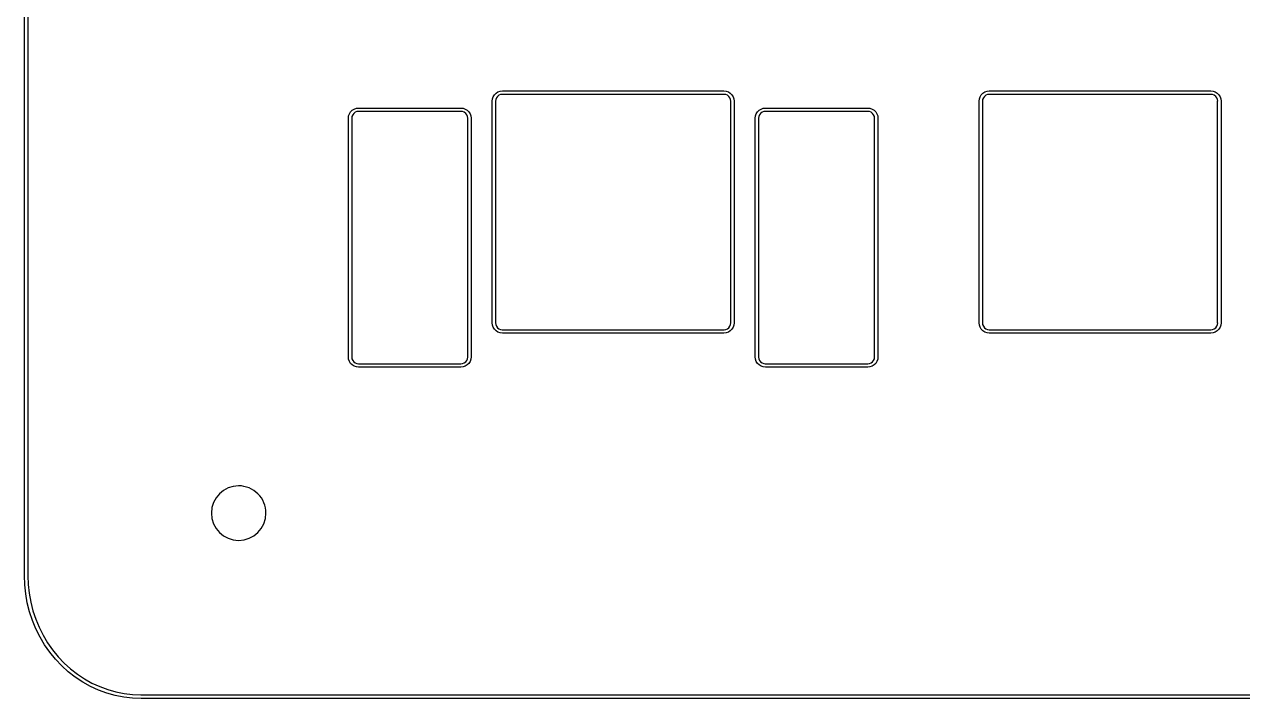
# Model space of a CAD drawing. Extents: x 2234239 to 5585253, y 1106376 to 5225214.
# Drawn here: x 2234239 to 4125895, y 1106376 to 2152671 of the extents above; entities that cross this region are included whole.
import ezdxf

# ---------------------------------------------------------------- set-up
doc = ezdxf.new("R2010")
doc.units = 0
doc.layers.get('0').update_dxf_attribs({"linetype": 'CONTINUOUS'})

msp = doc.modelspace()

# ---------------------------------------------------------------- linework, layer by layer
at = {"color": 7}
for p, q in [((2234238.991524, 1297370.529299), (2234238.991524, 5034219.362872)), ((2239859.249584, 5034219.362872), (2239859.249584, 1297370.529299)), ((2962191.566871, 2040284.724312), (2964095.774935, 2043294.891762)), ((2964095.774935, 2043294.891762), (2966609.054412, 2045815.050412)), ((2966609.054412, 2045815.050412), (2969626.101035, 2047775.085612)), ((2969626.101035, 2047775.085612), (2972958.266708, 2048895.067928)), ((2973749.371628, 2043714.785912), (2971159.098328, 2042664.918245)), ((2972958.266708, 2048895.067928), (2976500.511749, 2049315.226662)), ((2976290.432382, 2044064.829995), (2973749.371628, 2043714.785912)), ((2976500.511749, 2043994.979928), (2976290.432382, 2044064.829995)), ((2976500.511749, 2049315.226662), (3320460.230985, 2049315.226662)), ((3320460.230985, 2043994.979928), (2976500.511749, 2043994.979928)), ((3320460.230985, 2049315.226662), (3324009.355198, 2048895.067928)), ((3320670.310351, 2044064.829995), (3320460.230985, 2043994.979928)), ((3323211.371105, 2043714.785912), (3320670.310351, 2044064.829995)), ((3325808.523578, 2042664.918245), (3323211.371105, 2043714.785912)), ((3324009.355198, 2048895.067928), (3327341.520871, 2047775.085612)), ((3327341.520871, 2047775.085612), (3330358.832078, 2045815.050412)), ((3330358.832078, 2045815.050412), (3332872.111555, 2043294.891762)), ((3332872.111555, 2043294.891762), (3334776.055035, 2040284.724312)), ((3718239.161892, 2040284.724312), (3720143.369956, 2043294.891762)), ((3720143.369956, 2043294.891762), (3722656.649432, 2045815.050412)), ((3722656.649432, 2045815.050412), (3725673.696056, 2047775.085612)), ((3725673.696056, 2047775.085612), (3729005.861729, 2048895.067928)), ((3729796.966649, 2043714.785912), (3727206.957933, 2042664.918245)), ((3729005.861729, 2048895.067928), (3732548.106769, 2049315.226662)), ((3732338.027402, 2044064.829995), (3729796.966649, 2043714.785912)), ((3732548.106769, 2043994.979928), (3732338.027402, 2044064.829995)), ((3732548.106769, 2049315.226662), (4076507.826005, 2049315.226662)), ((4076507.826005, 2043994.979928), (3732548.106769, 2043994.979928)), ((4076507.826005, 2049315.226662), (4080056.950219, 2048895.067928)), ((4076717.905372, 2044064.829995), (4076507.826005, 2043994.979928)), ((4079258.966125, 2043714.785912), (4076717.905372, 2044064.829995)), ((4081856.118599, 2042664.918245), (4079258.966125, 2043714.785912)), ((4080056.950219, 2048895.067928), (4083389.380476, 2047775.085612)), ((4083389.380476, 2047775.085612), (4086406.427099, 2045815.050412)), ((4086406.427099, 2045815.050412), (4088919.706576, 2043294.891762)), ((4088919.706576, 2043294.891762), (4090823.650056, 2040284.724312)), ((2960630.523718, 2033424.336528), (2961022.636592, 2036994.362845)), ((2960630.523718, 1689492.663152), (2960630.523718, 2033424.336528)), ((2961022.636592, 2036994.362845), (2962191.566871, 2040284.724312)), ((2966182.016505, 2036154.309961), (2965866.897455, 2033634.151311)), ((2965866.897455, 2033634.151311), (2965922.989175, 2033424.336528)), ((2965922.989175, 2033424.336528), (2965922.989175, 1689492.663152)), ((2967267.073788, 2038744.583262), (2966182.016505, 2036154.309961)), ((2968961.202485, 2040984.812478), (2967267.073788, 2038744.583262)), ((2971159.098328, 2042664.918245), (2968961.202485, 2040984.812478)), ((3327999.804832, 2040984.812478), (3325808.523578, 2042664.918245)), ((3329693.668945, 2038744.583262), (3327999.804832, 2040984.812478)), ((3330778.990812, 2036154.309961), (3329693.668945, 2038744.583262)), ((3331100.989035, 2033634.151311), (3330778.990812, 2036154.309961)), ((3331044.897315, 2033424.336528), (3331100.989035, 2033634.151311)), ((3331044.897315, 1689492.663152), (3331044.897315, 2033424.336528)), ((3334776.055035, 2040284.724312), (3335938.106142, 2036994.362845)), ((3335938.106142, 2036994.362845), (3336337.098188, 2033424.336528)), ((3336337.098188, 2033424.336528), (3336337.098188, 1689492.663152)), ((3716678.118739, 2033424.336528), (3717070.231612, 2036994.362845)), ((3716678.118739, 1689492.663152), (3716678.118739, 2033424.336528)), ((3717070.231612, 2036994.362845), (3718239.161892, 2040284.724312)), ((3722229.611526, 2036154.309961), (3721914.492476, 2033634.151311)), ((3721914.492476, 2033634.151311), (3721970.584196, 2033424.336528)), ((3721970.584196, 2033424.336528), (3721970.584196, 1689492.663152)), ((3723314.668809, 2038744.583262), (3722229.611526, 2036154.309961)), ((3725008.797506, 2040984.812478), (3723314.668809, 2038744.583262)), ((3727206.957933, 2042664.918245), (3725008.797506, 2040984.812478)), ((4084047.399852, 2040984.812478), (4081856.118599, 2042664.918245)), ((4085741.528549, 2038744.583262), (4084047.399852, 2040984.812478)), ((4086826.585832, 2036154.309961), (4085741.528549, 2038744.583262)), ((4087148.584056, 2033634.151311), (4086826.585832, 2036154.309961)), ((4087092.492336, 2033424.336528), (4087148.584056, 2033634.151311)), ((4087092.492336, 1689492.663152), (4087092.492336, 2033424.336528)), ((4090823.650056, 2040284.724312), (4091985.701162, 2036994.362845)), ((4091985.701162, 2036994.362845), (4092384.957793, 2033424.336528)), ((4092384.957793, 2033424.336528), (4092384.957793, 1689492.663152)), ((2737372.513182, 2006962.538411), (2737771.505229, 2010532.829311)), ((2737372.513182, 1636569.331501), (2737372.513182, 2006962.538411)), ((2737771.505229, 2010532.829311), (2738933.556335, 2013822.926194)), ((2738933.556335, 2013822.926194), (2740837.764399, 2016833.093644)), ((2740837.764399, 2016833.093644), (2743350.779292, 2019353.252294)), ((2742930.885142, 2009692.776427), (2742608.886919, 2007172.617777)), ((2742608.886919, 2007172.617777), (2742664.714055, 2006962.538411)), ((2742664.714055, 2006962.538411), (2742664.714055, 1636569.331501)), ((2744015.942426, 2012282.785144), (2742930.885142, 2009692.776427)), ((2743350.779292, 2019353.252294), (2746368.090499, 2021313.552078)), ((2745710.071122, 2014523.014361), (2744015.942426, 2012282.785144)), ((2747901.087792, 2016203.120128), (2745710.071122, 2014523.014361)), ((2746368.090499, 2021313.552078), (2749700.256172, 2022433.534394)), ((2750498.240266, 2017253.252378), (2747901.087792, 2016203.120128)), ((2749700.256172, 2022433.534394), (2753249.380386, 2022853.428544)), ((2753032.421846, 2017603.296461), (2750498.240266, 2017253.252378)), ((2753249.380386, 2017533.181811), (2753032.421846, 2017603.296461)), ((2753249.380386, 2022853.428544), (2911998.473237, 2022853.428544)), ((2911998.473237, 2017533.181811), (2753249.380386, 2017533.181811)), ((2911998.473237, 2022853.428544), (2915540.718277, 2022433.534394)), ((2912208.552604, 2017603.296461), (2911998.473237, 2017533.181811)), ((2914749.613357, 2017253.252378), (2912208.552604, 2017603.296461)), ((2917339.886657, 2016203.120128), (2914749.613357, 2017253.252378)), ((2915540.718277, 2022433.534394), (2918880.027707, 2021313.552078)), ((2919538.047084, 2014523.014361), (2917339.886657, 2016203.120128)), ((2918880.027707, 2021313.552078), (2921890.195157, 2019353.252294)), ((2921232.17578, 2012282.785144), (2919538.047084, 2014523.014361)), ((2922317.233064, 2009692.776427), (2921232.17578, 2012282.785144)), ((2921890.195157, 2019353.252294), (2924403.21005, 2016833.093644)), ((2922632.08753, 2007172.617777), (2922317.233064, 2009692.776427)), ((2922583.139567, 2006962.538411), (2922632.08753, 2007172.617777)), ((2922583.139567, 1636569.331501), (2922583.139567, 2006962.538411)), ((2924403.21005, 2016833.093644), (2926314.297287, 2013822.926194)), ((2926314.297287, 2013822.926194), (2927476.348394, 2010532.829311)), ((2927476.348394, 2010532.829311), (2927875.605024, 2006962.538411)), ((2927875.605024, 2006962.538411), (2927875.605024, 1636569.331501)), ((3369092.281466, 2006962.538411), (3369491.273513, 2010532.829311)), ((3369092.281466, 1636569.331501), (3369092.281466, 2006962.538411)), ((3369491.273513, 2010532.829311), (3370653.324619, 2013822.926194)), ((3370653.324619, 2013822.926194), (3372557.532683, 2016833.093644)), ((3372557.532683, 2016833.093644), (3375070.547576, 2019353.252294)), ((3374650.653426, 2009692.776427), (3374328.655203, 2007172.617777)), ((3374328.655203, 2007172.617777), (3374384.482339, 2006962.538411)), ((3374384.482339, 2006962.538411), (3374384.482339, 1636569.331501)), ((3375735.71071, 2012282.785144), (3374650.653426, 2009692.776427)), ((3375070.547576, 2019353.252294), (3378087.858783, 2021313.552078)), ((3377429.839406, 2014523.014361), (3375735.71071, 2012282.785144)), ((3379620.856076, 2016203.120128), (3377429.839406, 2014523.014361)), ((3378087.858783, 2021313.552078), (3381420.024456, 2022433.534394)), ((3382218.00855, 2017253.252378), (3379620.856076, 2016203.120128)), ((3381420.024456, 2022433.534394), (3384969.14867, 2022853.428544)), ((3384752.19013, 2017603.296461), (3382218.00855, 2017253.252378)), ((3384969.14867, 2017533.181811), (3384752.19013, 2017603.296461)), ((3384969.14867, 2022853.428544), (3543718.241521, 2022853.428544)), ((3543718.241521, 2017533.181811), (3384969.14867, 2017533.181811)), ((3543718.241521, 2022853.428544), (3547260.486561, 2022433.534394)), ((3543928.320887, 2017603.296461), (3543718.241521, 2017533.181811)), ((3546469.381641, 2017253.252378), (3543928.320887, 2017603.296461)), ((3549059.654941, 2016203.120128), (3546469.381641, 2017253.252378)), ((3547260.486561, 2022433.534394), (3550599.795991, 2021313.552078)), ((3551257.815368, 2014523.014361), (3549059.654941, 2016203.120128)), ((3550599.795991, 2021313.552078), (3553609.963441, 2019353.252294)), ((3552951.944064, 2012282.785144), (3551257.815368, 2014523.014361)), ((3554037.001348, 2009692.776427), (3552951.944064, 2012282.785144)), ((3553609.963441, 2019353.252294), (3556122.978334, 2016833.093644)), ((3554351.855814, 2007172.617777), (3554037.001348, 2009692.776427)), ((3554302.907851, 2006962.538411), (3554351.855814, 2007172.617777)), ((3554302.907851, 1636569.331501), (3554302.907851, 2006962.538411)), ((3556122.978334, 2016833.093644), (3558034.065571, 2013822.926194)), ((3558034.065571, 2013822.926194), (3559196.116678, 2010532.829311)), ((3559196.116678, 2010532.829311), (3559595.373308, 2006962.538411)), ((3559595.373308, 2006962.538411), (3559595.373308, 1636569.331501)), ((2961022.636592, 1685922.372252), (2960630.523718, 1689492.663152)), ((2962191.566871, 1682562.160719), (2961022.636592, 1685922.372252)), ((2965922.989175, 1689492.663152), (2965866.897455, 1689282.583785)), ((2965866.897455, 1689282.583785), (2966182.016505, 1686692.310485)), ((2966182.016505, 1686692.310485), (2967267.073788, 1684102.301769)), ((2967267.073788, 1684102.301769), (2968961.202485, 1681932.187202)), ((3327999.804832, 1681932.187202), (3329693.668945, 1684102.301769)), ((3329693.668945, 1684102.301769), (3330778.990812, 1686692.310485)), ((3330778.990812, 1686692.310485), (3331100.989035, 1689282.583785)), ((3331100.989035, 1689282.583785), (3331044.897315, 1689492.663152)), ((3335938.106142, 1685922.372252), (3334776.055035, 1682562.160719)), ((3336337.098188, 1689492.663152), (3335938.106142, 1685922.372252)), ((3717070.231612, 1685922.372252), (3716678.118739, 1689492.663152)), ((3718239.161892, 1682562.160719), (3717070.231612, 1685922.372252)), ((3721970.584196, 1689492.663152), (3721914.492476, 1689282.583785)), ((3721914.492476, 1689282.583785), (3722229.611526, 1686692.310485)), ((3722229.611526, 1686692.310485), (3723314.668809, 1684102.301769)), ((3723314.668809, 1684102.301769), (3725008.797506, 1681932.187202)), ((4084047.399852, 1681932.187202), (4085741.528549, 1684102.301769)), ((4085741.528549, 1684102.301769), (4086826.585832, 1686692.310485)), ((4086826.585832, 1686692.310485), (4087148.584056, 1689282.583785)), ((4087148.584056, 1689282.583785), (4087092.492336, 1689492.663152)), ((4091985.701162, 1685922.372252), (4090823.650056, 1682562.160719)), ((4092384.957793, 1689492.663152), (4091985.701162, 1685922.372252)), ((2964095.774935, 1679551.993268), (2962191.566871, 1682562.160719)), ((2966609.054412, 1677031.834618), (2964095.774935, 1679551.993268)), ((2969626.101035, 1675141.649485), (2966609.054412, 1677031.834618)), ((2968961.202485, 1681932.187202), (2971159.098328, 1680252.081435)), ((2972958.266708, 1674021.667168), (2969626.101035, 1675141.649485)), ((2971159.098328, 1680252.081435), (2973749.371628, 1679131.834535)), ((2976500.511749, 1673601.508435), (2972958.266708, 1674021.667168)), ((2973749.371628, 1679131.834535), (2976290.432382, 1678851.905102)), ((2976290.432382, 1678851.905102), (2976500.511749, 1678851.905102)), ((2976500.511749, 1678851.905102), (3320460.230985, 1678851.905102)), ((3320460.230985, 1673601.508435), (2976500.511749, 1673601.508435)), ((3320460.230985, 1678851.905102), (3320670.310351, 1678851.905102)), ((3324009.355198, 1674021.667168), (3320460.230985, 1673601.508435)), ((3320670.310351, 1678851.905102), (3323211.371105, 1679131.834535)), ((3323211.371105, 1679131.834535), (3325808.523578, 1680252.081435)), ((3327341.520871, 1675141.649485), (3324009.355198, 1674021.667168)), ((3325808.523578, 1680252.081435), (3327999.804832, 1681932.187202)), ((3330358.832078, 1677031.834618), (3327341.520871, 1675141.649485)), ((3332872.111555, 1679551.993268), (3330358.832078, 1677031.834618)), ((3334776.055035, 1682562.160719), (3332872.111555, 1679551.993268)), ((3720143.369956, 1679551.993268), (3718239.161892, 1682562.160719)), ((3722656.649432, 1677031.834618), (3720143.369956, 1679551.993268)), ((3725673.696056, 1675141.649485), (3722656.649432, 1677031.834618)), ((3725008.797506, 1681932.187202), (3727206.957933, 1680252.081435)), ((3729005.861729, 1674021.667168), (3725673.696056, 1675141.649485)), ((3727206.957933, 1680252.081435), (3729796.966649, 1679131.834535)), ((3732548.106769, 1673601.508435), (3729005.861729, 1674021.667168)), ((3729796.966649, 1679131.834535), (3732338.027402, 1678851.905102)), ((3732338.027402, 1678851.905102), (3732548.106769, 1678851.905102)), ((3732548.106769, 1678851.905102), (4076507.826005, 1678851.905102)), ((4076507.826005, 1673601.508435), (3732548.106769, 1673601.508435)), ((4076507.826005, 1678851.905102), (4076717.905372, 1678851.905102)), ((4080056.950219, 1674021.667168), (4076507.826005, 1673601.508435)), ((4076717.905372, 1678851.905102), (4079258.966125, 1679131.834535)), ((4079258.966125, 1679131.834535), (4081856.118599, 1680252.081435)), ((4083389.380476, 1675141.649485), (4080056.950219, 1674021.667168)), ((4081856.118599, 1680252.081435), (4084047.399852, 1681932.187202)), ((4086406.427099, 1677031.834618), (4083389.380476, 1675141.649485)), ((4088919.706576, 1679551.993268), (4086406.427099, 1677031.834618)), ((4090823.650056, 1682562.160719), (4088919.706576, 1679551.993268)), ((2737771.505229, 1632999.040601), (2737372.513182, 1636569.331501)), ((2738933.556335, 1629638.829067), (2737771.505229, 1632999.040601)), ((2740837.764399, 1626628.661617), (2738933.556335, 1629638.829067)), ((2742664.714055, 1636569.331501), (2742608.886919, 1636359.252134)), ((2742608.886919, 1636359.252134), (2742930.885142, 1633768.978834)), ((2742930.885142, 1633768.978834), (2744015.942426, 1631178.970117)), ((2744015.942426, 1631178.970117), (2745710.071122, 1629008.85555)), ((2745710.071122, 1629008.85555), (2747901.087792, 1627328.749784)), ((2747901.087792, 1627328.749784), (2750498.240266, 1626208.502884)), ((2914749.613357, 1626208.502884), (2917339.886657, 1627328.749784)), ((2917339.886657, 1627328.749784), (2919538.047084, 1629008.85555)), ((2919538.047084, 1629008.85555), (2921232.17578, 1631178.970117)), ((2921232.17578, 1631178.970117), (2922317.233064, 1633768.978834)), ((2922317.233064, 1633768.978834), (2922632.08753, 1636359.252134)), ((2922632.08753, 1636359.252134), (2922583.139567, 1636569.331501)), ((2926314.297287, 1629638.829067), (2924403.21005, 1626628.661617)), ((2927476.348394, 1632999.040601), (2926314.297287, 1629638.829067)), ((2927875.605024, 1636569.331501), (2927476.348394, 1632999.040601)), ((3369491.273513, 1632999.040601), (3369092.281466, 1636569.331501)), ((3370653.324619, 1629638.829067), (3369491.273513, 1632999.040601)), ((3372557.532683, 1626628.661617), (3370653.324619, 1629638.829067)), ((3374384.482339, 1636569.331501), (3374328.655203, 1636359.252134)), ((3374328.655203, 1636359.252134), (3374650.653426, 1633768.978834)), ((3374650.653426, 1633768.978834), (3375735.71071, 1631178.970117)), ((3375735.71071, 1631178.970117), (3377429.839406, 1629008.85555)), ((3377429.839406, 1629008.85555), (3379620.856076, 1627328.749784)), ((3379620.856076, 1627328.749784), (3382218.00855, 1626208.502884)), ((3546469.381641, 1626208.502884), (3549059.654941, 1627328.749784)), ((3549059.654941, 1627328.749784), (3551257.815368, 1629008.85555)), ((3551257.815368, 1629008.85555), (3552951.944064, 1631178.970117)), ((3552951.944064, 1631178.970117), (3554037.001348, 1633768.978834)), ((3554037.001348, 1633768.978834), (3554351.855814, 1636359.252134)), ((3554351.855814, 1636359.252134), (3554302.907851, 1636569.331501)), ((3558034.065571, 1629638.829067), (3556122.978334, 1626628.661617)), ((3559196.116678, 1632999.040601), (3558034.065571, 1629638.829067)), ((3559595.373308, 1636569.331501), (3559196.116678, 1632999.040601)), ((2743350.779292, 1624108.502967), (2740837.764399, 1626628.661617)), ((2746368.090499, 1622218.317834), (2743350.779292, 1624108.502967)), ((2749700.256172, 1621098.335517), (2746368.090499, 1622218.317834)), ((2753249.380386, 1620678.176783), (2749700.256172, 1621098.335517)), ((2750498.240266, 1626208.502884), (2753032.421846, 1625928.57345)), ((2753032.421846, 1625928.57345), (2753249.380386, 1625998.6881)), ((2753249.380386, 1625998.6881), (2911998.473237, 1625998.6881)), ((2911998.473237, 1620678.176783), (2753249.380386, 1620678.176783)), ((2911998.473237, 1625998.6881), (2912208.552604, 1625928.57345)), ((2915540.718277, 1621098.335517), (2911998.473237, 1620678.176783)), ((2912208.552604, 1625928.57345), (2914749.613357, 1626208.502884)), ((2918880.027707, 1622218.317834), (2915540.718277, 1621098.335517)), ((2921890.195157, 1624108.502967), (2918880.027707, 1622218.317834)), ((2924403.21005, 1626628.661617), (2921890.195157, 1624108.502967)), ((3375070.547576, 1624108.502967), (3372557.532683, 1626628.661617)), ((3378087.858783, 1622218.317834), (3375070.547576, 1624108.502967)), ((3381420.024456, 1621098.335517), (3378087.858783, 1622218.317834)), ((3384969.14867, 1620678.176783), (3381420.024456, 1621098.335517)), ((3382218.00855, 1626208.502884), (3384752.19013, 1625928.57345)), ((3384752.19013, 1625928.57345), (3384969.14867, 1625998.6881)), ((3384969.14867, 1625998.6881), (3543718.241521, 1625998.6881)), ((3543718.241521, 1620678.176783), (3384969.14867, 1620678.176783)), ((3543718.241521, 1625998.6881), (3543928.320887, 1625928.57345)), ((3547260.486561, 1621098.335517), (3543718.241521, 1620678.176783)), ((3543928.320887, 1625928.57345), (3546469.381641, 1626208.502884)), ((3550599.795991, 1622218.317834), (3547260.486561, 1621098.335517)), ((3553609.963441, 1624108.502967), (3550599.795991, 1622218.317834)), ((3556122.978334, 1626628.661617), (3553609.963441, 1624108.502967)), ((2234744.504922, 1283112.38447), (2234238.991524, 1297370.529299)), ((2239755.18886, 1297056.99775), (2239747.754062, 1296978.681009)), ((2239747.754062, 1296978.681009), (2240230.963063, 1283504.23276)), ((2239859.249584, 1297370.529299), (2239755.18886, 1297056.99775)), ((2236261.098033, 1268932.820966), (2234744.504922, 1283112.38447)), ((2238781.283141, 1254909.890945), (2236261.098033, 1268932.820966)), ((2240230.963063, 1283504.23276), (2241695.512583, 1269794.569703)), ((2241695.512583, 1269794.569703), (2244141.376163, 1256163.223388)), ((2242290.243566, 1241043.594406), (2238781.283141, 1254909.890945)), ((2244141.376163, 1256163.223388), (2247546.249405, 1242767.09188)), ((2246765.648453, 1227568.881573), (2242290.243566, 1241043.594406)), ((2247546.249405, 1242767.09188), (2251880.393116, 1229684.227338)), ((2251880.393116, 1229684.227338), (2257143.833754, 1217071.263242)), ((2252185.193406, 1214486.01703), (2246765.648453, 1227568.881573)), ((2258519.165689, 1201873.317519), (2252185.193406, 1214486.01703)), ((2257143.833754, 1217071.263242), (2263269.631671, 1204771.830696)), ((2265745.234445, 1189808.835196), (2258519.165689, 1201873.317519)), ((2263269.631671, 1204771.830696), (2270265.248125, 1193020.615338)), ((2270265.248125, 1193020.615338), (2278078.613066, 1181896.463077)), ((2273781.61689, 1178292.570062), (2265745.234445, 1189808.835196)), ((2282628.365941, 1167481.684766), (2273781.61689, 1178292.570062)), ((2278078.613066, 1181896.463077), (2286650.274563, 1171398.580163)), ((2292211.080692, 1157375.650141), (2282628.365941, 1167481.684766)), ((2286650.274563, 1171398.580163), (2295950.49342, 1161606.077087)), ((2302470.309212, 1148053.047513), (2292211.080692, 1157375.650141)), ((2295950.49342, 1161606.077087), (2305897.486851, 1152597.006007)), ((2313368.877508, 1139592.458206), (2302470.309212, 1148053.047513)), ((2305897.486851, 1152597.006007), (2316491.254857, 1144371.10234)), ((2324862.203245, 1131993.353052), (2313368.877508, 1139592.458206)), ((2316491.254857, 1144371.10234), (2327612.867115, 1137007.211994)), ((2327612.867115, 1137007.211994), (2339217.688375, 1130504.805801)), ((2336831.303186, 1125334.313377), (2324862.203245, 1131993.353052)), ((2349253.899391, 1119615.603764), (2336831.303186, 1125334.313377)), ((2339217.688375, 1130504.805801), (2351276.0059, 1124942.729671)), ((2362063.052215, 1114915.011787), (2349253.899391, 1119615.603764)), ((2351276.0059, 1124942.729671), (2363661.428112, 1120399.03576)), ((2363661.428112, 1120399.03576), (2376366.520212, 1116873.724069)), ((2376366.520212, 1116873.724069), (2389287.195017, 1114288.477857)), ((2375132.422995, 1111154.749873), (2362063.052215, 1114915.011787)), ((2388447.142134, 1108491.18692), (2375132.422995, 1111154.749873)), ((2401932.808727, 1106924.322927), (2388447.142134, 1108491.18692)), ((2389287.195017, 1114288.477857), (2402326.826602, 1112721.613865)), ((2415477.980168, 1106375.841155), (2401932.808727, 1106924.322927)), ((2402326.826602, 1112721.613865), (2415143.440683, 1112173.132093)), ((2415143.440683, 1112173.132093), (2415477.980168, 1112329.765575)), ((2415477.980168, 1112329.765575), (5404021.834011, 1112329.765575)), ((5404021.834011, 1106375.841155), (2415477.980168, 1106375.841155))]:
    msp.add_line(p, q, dxfattribs=at)
at = {"color": 3}
msp.add_line((2566973.64632, 1436577.531456), (2566973.64632, 1436577.531456), dxfattribs=at)
for points in [[(2566973.64632, 1436577.531456), (2543593.569644, 1436577.531456), (2524640.27267, 1417624.234482), (2524640.27267, 1394244.157806)], [(2596907.861898, 1424178.373384), (2588968.814316, 1432117.420966), (2578201.155082, 1436577.531456), (2566973.64632, 1436577.531456)], [(2609307.019969, 1394244.157806), (2609307.019969, 1405471.666568), (2604846.909479, 1416239.325802), (2596907.861898, 1424178.373384)], [(2524640.27267, 1394244.157806), (2524640.27267, 1370864.081131), (2543593.569644, 1351910.784157), (2566973.64632, 1351910.784157)], [(2566973.64632, 1351910.784157), (2590353.722995, 1351910.784157), (2609307.019969, 1370864.081131), (2609307.019969, 1394244.157806)]]:
    msp.add_open_spline(points, degree=3, dxfattribs=at)

doc.saveas('drawing.dxf')
